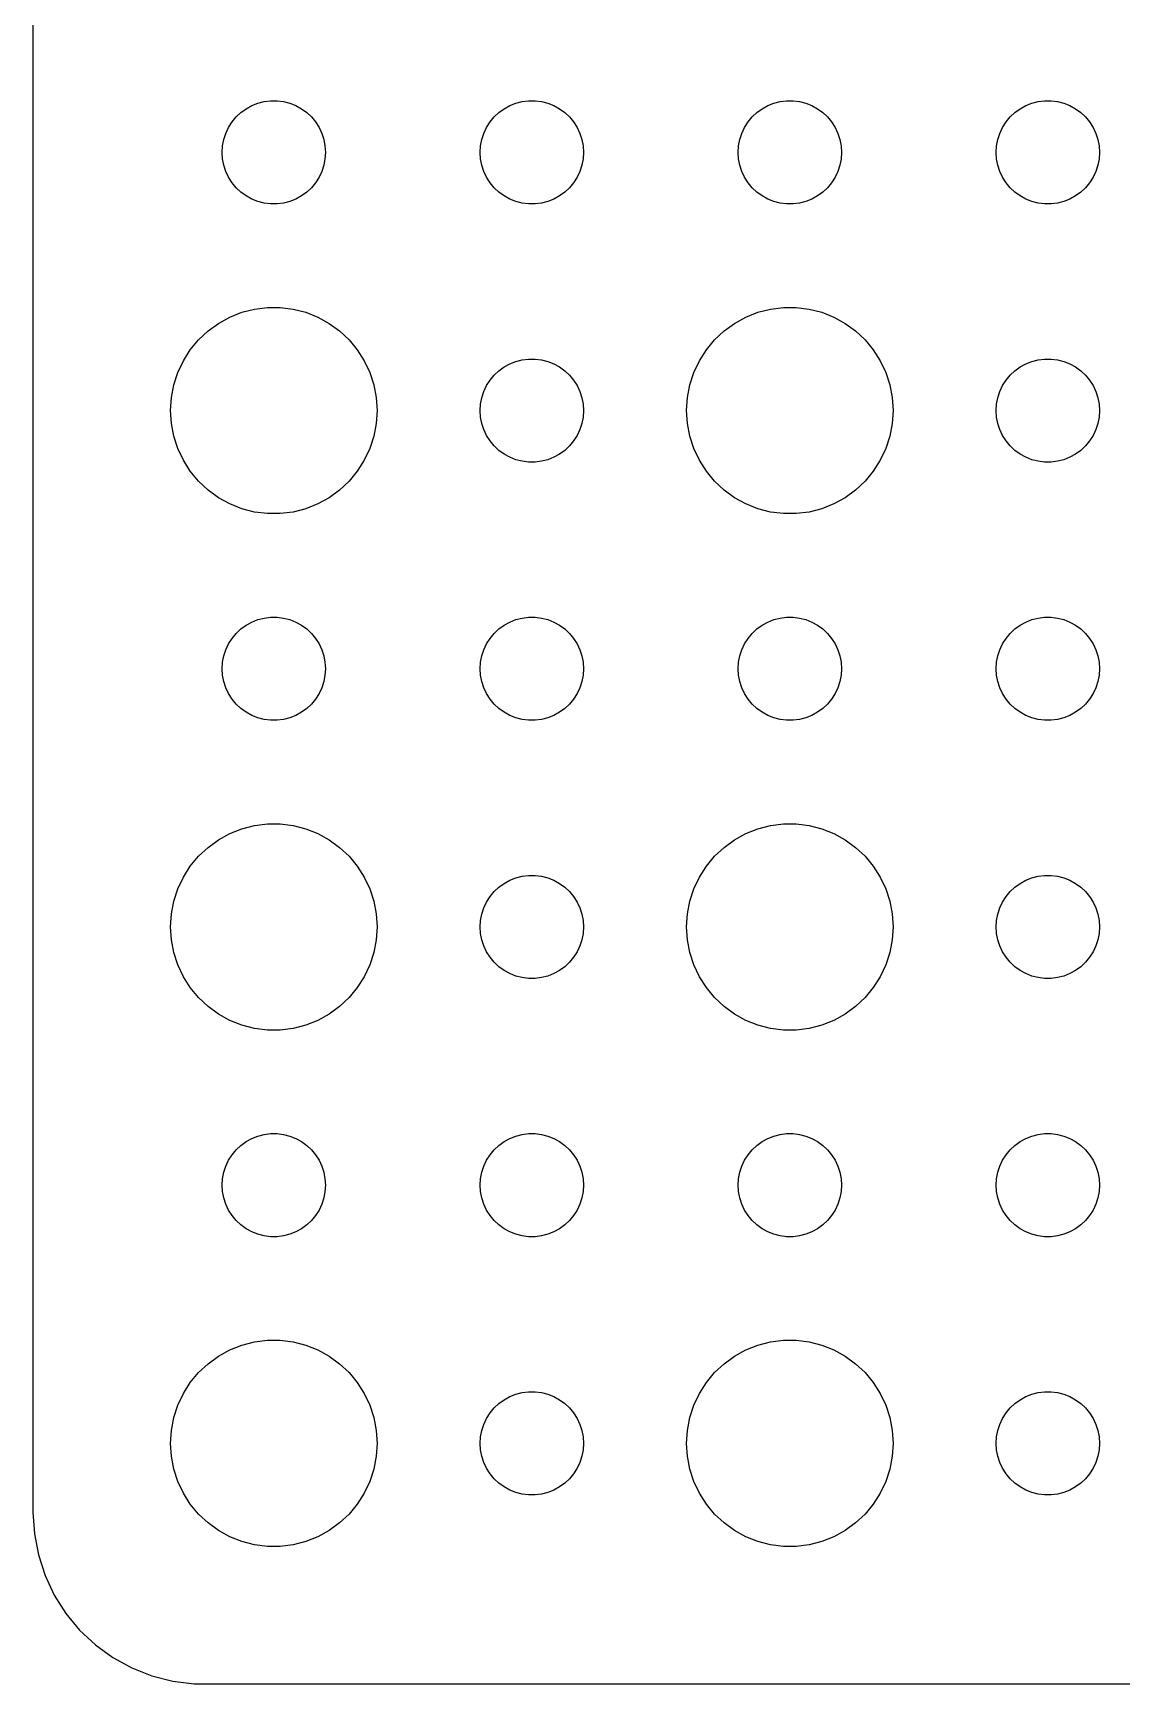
# Model space of a CAD drawing. Header units: metres. Extents: x -134 to 134, y 518 to 1078.
# Drawn here: x -134.5 to -102.87, y 632.01 to 679.97 of the extents above; entities that cross this region are included whole.
import ezdxf

# ---------------------------------------------------------------- set-up
doc = ezdxf.new("R2010")
doc.units = ezdxf.units.M

msp = doc.modelspace()

# ---------------------------------------------------------------- linework, layer by layer
for p, q in [((-134.5, 731), (-134.5, 637)), ((-128.593, 677.527), (-128.456, 677.656)), ((-128.456, 677.656), (-128.304, 677.766)), ((-128.304, 677.766), (-128.139, 677.857)), ((-128.139, 677.857), (-127.964, 677.927)), ((-127.964, 677.927), (-127.781, 677.973)), ((-127.781, 677.973), (-127.594, 677.997)), ((-127.594, 677.997), (-127.406, 677.997)), ((-127.406, 677.997), (-127.219, 677.973)), ((-127.219, 677.973), (-127.036, 677.927)), ((-127.036, 677.927), (-126.861, 677.857)), ((-126.861, 677.857), (-126.696, 677.766)), ((-126.696, 677.766), (-126.544, 677.656)), ((-126.544, 677.656), (-126.407, 677.527)), ((-121.093, 677.527), (-120.956, 677.656)), ((-120.956, 677.656), (-120.804, 677.766)), ((-120.804, 677.766), (-120.639, 677.857)), ((-120.639, 677.857), (-120.464, 677.927)), ((-120.464, 677.927), (-120.281, 677.973)), ((-120.281, 677.973), (-120.094, 677.997)), ((-120.094, 677.997), (-119.906, 677.997)), ((-119.906, 677.997), (-119.719, 677.973)), ((-119.719, 677.973), (-119.536, 677.927)), ((-119.536, 677.927), (-119.361, 677.857)), ((-119.361, 677.857), (-119.196, 677.766)), ((-119.196, 677.766), (-119.044, 677.656)), ((-119.044, 677.656), (-118.907, 677.527)), ((-113.593, 677.527), (-113.456, 677.656)), ((-113.456, 677.656), (-113.304, 677.766)), ((-113.304, 677.766), (-113.139, 677.857)), ((-113.139, 677.857), (-112.964, 677.927)), ((-112.964, 677.927), (-112.781, 677.973)), ((-112.781, 677.973), (-112.594, 677.997)), ((-112.594, 677.997), (-112.406, 677.997)), ((-112.406, 677.997), (-112.219, 677.973)), ((-112.219, 677.973), (-112.036, 677.927)), ((-112.036, 677.927), (-111.861, 677.857)), ((-111.861, 677.857), (-111.696, 677.766)), ((-111.696, 677.766), (-111.544, 677.656)), ((-111.544, 677.656), (-111.407, 677.527)), ((-106.093, 677.527), (-105.956, 677.656)), ((-105.956, 677.656), (-105.804, 677.766)), ((-105.804, 677.766), (-105.639, 677.857)), ((-105.639, 677.857), (-105.464, 677.927)), ((-105.464, 677.927), (-105.281, 677.973)), ((-105.281, 677.973), (-105.094, 677.997)), ((-105.094, 677.997), (-104.906, 677.997)), ((-104.906, 677.997), (-104.719, 677.973)), ((-104.719, 677.973), (-104.536, 677.927)), ((-104.536, 677.927), (-104.361, 677.857)), ((-104.361, 677.857), (-104.196, 677.766)), ((-104.196, 677.766), (-104.044, 677.656)), ((-104.044, 677.656), (-103.907, 677.527)), ((-128.895, 677.052), (-128.814, 677.223)), ((-128.814, 677.223), (-128.714, 677.382)), ((-128.714, 677.382), (-128.593, 677.527)), ((-126.407, 677.527), (-126.286, 677.382)), ((-126.286, 677.382), (-126.186, 677.223)), ((-126.186, 677.223), (-126.105, 677.052)), ((-121.395, 677.052), (-121.314, 677.223)), ((-121.314, 677.223), (-121.214, 677.382)), ((-121.214, 677.382), (-121.093, 677.527)), ((-118.907, 677.527), (-118.786, 677.382)), ((-118.786, 677.382), (-118.686, 677.223)), ((-118.686, 677.223), (-118.605, 677.052)), ((-113.895, 677.052), (-113.814, 677.223)), ((-113.814, 677.223), (-113.714, 677.382)), ((-113.714, 677.382), (-113.593, 677.527)), ((-111.407, 677.527), (-111.286, 677.382)), ((-111.286, 677.382), (-111.186, 677.223)), ((-111.186, 677.223), (-111.105, 677.052)), ((-106.395, 677.052), (-106.314, 677.223)), ((-106.314, 677.223), (-106.214, 677.382)), ((-106.214, 677.382), (-106.093, 677.527)), ((-103.907, 677.527), (-103.786, 677.382)), ((-103.786, 677.382), (-103.686, 677.223)), ((-103.686, 677.223), (-103.605, 677.052)), ((-129, 676.5), (-128.988, 676.688)), ((-128.988, 676.688), (-128.953, 676.873)), ((-128.953, 676.873), (-128.895, 677.052)), ((-126.105, 677.052), (-126.047, 676.873)), ((-126.047, 676.873), (-126.012, 676.688)), ((-126.012, 676.688), (-126, 676.5)), ((-121.5, 676.5), (-121.488, 676.688)), ((-121.488, 676.688), (-121.453, 676.873)), ((-121.453, 676.873), (-121.395, 677.052)), ((-118.605, 677.052), (-118.547, 676.873)), ((-118.547, 676.873), (-118.512, 676.688)), ((-118.512, 676.688), (-118.5, 676.5)), ((-114, 676.5), (-113.988, 676.688)), ((-113.988, 676.688), (-113.953, 676.873)), ((-113.953, 676.873), (-113.895, 677.052)), ((-111.105, 677.052), (-111.047, 676.873)), ((-111.047, 676.873), (-111.012, 676.688)), ((-111.012, 676.688), (-111, 676.5)), ((-106.5, 676.5), (-106.488, 676.688)), ((-106.488, 676.688), (-106.453, 676.873)), ((-106.453, 676.873), (-106.395, 677.052)), ((-103.605, 677.052), (-103.547, 676.873)), ((-103.547, 676.873), (-103.512, 676.688)), ((-103.512, 676.688), (-103.5, 676.5)), ((-128.988, 676.312), (-129, 676.5)), ((-128.953, 676.127), (-128.988, 676.312)), ((-126.012, 676.312), (-126.047, 676.127)), ((-126, 676.5), (-126.012, 676.312)), ((-121.488, 676.312), (-121.5, 676.5)), ((-121.453, 676.127), (-121.488, 676.312)), ((-118.512, 676.312), (-118.547, 676.127)), ((-118.5, 676.5), (-118.512, 676.312)), ((-113.988, 676.312), (-114, 676.5)), ((-113.953, 676.127), (-113.988, 676.312)), ((-111.012, 676.312), (-111.047, 676.127)), ((-111, 676.5), (-111.012, 676.312)), ((-106.488, 676.312), (-106.5, 676.5)), ((-106.453, 676.127), (-106.488, 676.312)), ((-103.512, 676.312), (-103.547, 676.127)), ((-103.5, 676.5), (-103.512, 676.312)), ((-128.895, 675.948), (-128.953, 676.127)), ((-128.814, 675.777), (-128.895, 675.948)), ((-128.714, 675.618), (-128.814, 675.777)), ((-126.186, 675.777), (-126.286, 675.618)), ((-126.105, 675.948), (-126.186, 675.777)), ((-126.047, 676.127), (-126.105, 675.948)), ((-121.395, 675.948), (-121.453, 676.127)), ((-121.314, 675.777), (-121.395, 675.948)), ((-121.214, 675.618), (-121.314, 675.777)), ((-118.686, 675.777), (-118.786, 675.618)), ((-118.605, 675.948), (-118.686, 675.777)), ((-118.547, 676.127), (-118.605, 675.948)), ((-113.895, 675.948), (-113.953, 676.127)), ((-113.814, 675.777), (-113.895, 675.948)), ((-113.714, 675.618), (-113.814, 675.777)), ((-111.186, 675.777), (-111.286, 675.618)), ((-111.105, 675.948), (-111.186, 675.777)), ((-111.047, 676.127), (-111.105, 675.948)), ((-106.395, 675.948), (-106.453, 676.127)), ((-106.314, 675.777), (-106.395, 675.948)), ((-106.214, 675.618), (-106.314, 675.777)), ((-103.686, 675.777), (-103.786, 675.618)), ((-103.605, 675.948), (-103.686, 675.777)), ((-103.547, 676.127), (-103.605, 675.948)), ((-128.593, 675.473), (-128.714, 675.618)), ((-128.456, 675.344), (-128.593, 675.473)), ((-128.304, 675.234), (-128.456, 675.344)), ((-128.139, 675.143), (-128.304, 675.234)), ((-126.696, 675.234), (-126.861, 675.143)), ((-126.544, 675.344), (-126.696, 675.234)), ((-126.407, 675.473), (-126.544, 675.344)), ((-126.286, 675.618), (-126.407, 675.473)), ((-121.093, 675.473), (-121.214, 675.618)), ((-120.956, 675.344), (-121.093, 675.473)), ((-120.804, 675.234), (-120.956, 675.344)), ((-120.639, 675.143), (-120.804, 675.234)), ((-119.196, 675.234), (-119.361, 675.143)), ((-119.044, 675.344), (-119.196, 675.234)), ((-118.907, 675.473), (-119.044, 675.344)), ((-118.786, 675.618), (-118.907, 675.473)), ((-113.593, 675.473), (-113.714, 675.618)), ((-113.456, 675.344), (-113.593, 675.473)), ((-113.304, 675.234), (-113.456, 675.344)), ((-113.139, 675.143), (-113.304, 675.234)), ((-111.696, 675.234), (-111.861, 675.143)), ((-111.544, 675.344), (-111.696, 675.234)), ((-111.407, 675.473), (-111.544, 675.344)), ((-111.286, 675.618), (-111.407, 675.473)), ((-106.093, 675.473), (-106.214, 675.618)), ((-105.956, 675.344), (-106.093, 675.473)), ((-105.804, 675.234), (-105.956, 675.344)), ((-105.639, 675.143), (-105.804, 675.234)), ((-104.196, 675.234), (-104.361, 675.143)), ((-104.044, 675.344), (-104.196, 675.234)), ((-103.907, 675.473), (-104.044, 675.344)), ((-103.786, 675.618), (-103.907, 675.473)), ((-127.964, 675.073), (-128.139, 675.143)), ((-127.781, 675.027), (-127.964, 675.073)), ((-127.594, 675.003), (-127.781, 675.027)), ((-127.406, 675.003), (-127.594, 675.003)), ((-127.219, 675.027), (-127.406, 675.003)), ((-127.036, 675.073), (-127.219, 675.027)), ((-126.861, 675.143), (-127.036, 675.073)), ((-120.464, 675.073), (-120.639, 675.143)), ((-120.281, 675.027), (-120.464, 675.073)), ((-120.094, 675.003), (-120.281, 675.027)), ((-119.906, 675.003), (-120.094, 675.003)), ((-119.719, 675.027), (-119.906, 675.003)), ((-119.536, 675.073), (-119.719, 675.027)), ((-119.361, 675.143), (-119.536, 675.073)), ((-112.964, 675.073), (-113.139, 675.143)), ((-112.781, 675.027), (-112.964, 675.073)), ((-112.594, 675.003), (-112.781, 675.027)), ((-112.406, 675.003), (-112.594, 675.003)), ((-112.219, 675.027), (-112.406, 675.003)), ((-112.036, 675.073), (-112.219, 675.027)), ((-111.861, 675.143), (-112.036, 675.073)), ((-105.464, 675.073), (-105.639, 675.143)), ((-105.281, 675.027), (-105.464, 675.073)), ((-105.094, 675.003), (-105.281, 675.027)), ((-104.906, 675.003), (-105.094, 675.003)), ((-104.719, 675.027), (-104.906, 675.003)), ((-104.536, 675.073), (-104.719, 675.027)), ((-104.361, 675.143), (-104.536, 675.073)), ((-128.427, 671.853), (-128.062, 671.947)), ((-128.062, 671.947), (-127.688, 671.994)), ((-127.688, 671.994), (-127.312, 671.994)), ((-127.312, 671.994), (-126.938, 671.947)), ((-126.938, 671.947), (-126.573, 671.853)), ((-113.427, 671.853), (-113.062, 671.947)), ((-113.062, 671.947), (-112.688, 671.994)), ((-112.688, 671.994), (-112.312, 671.994)), ((-112.312, 671.994), (-111.938, 671.947)), ((-111.938, 671.947), (-111.573, 671.853)), ((-129.412, 671.312), (-129.107, 671.533)), ((-129.107, 671.533), (-128.777, 671.714)), ((-128.777, 671.714), (-128.427, 671.853)), ((-126.573, 671.853), (-126.223, 671.714)), ((-126.223, 671.714), (-125.893, 671.533)), ((-125.893, 671.533), (-125.588, 671.312)), ((-114.412, 671.312), (-114.107, 671.533)), ((-114.107, 671.533), (-113.777, 671.714)), ((-113.777, 671.714), (-113.427, 671.853)), ((-111.573, 671.853), (-111.223, 671.714)), ((-111.223, 671.714), (-110.893, 671.533)), ((-110.893, 671.533), (-110.588, 671.312)), ((-129.927, 670.763), (-129.687, 671.054)), ((-129.687, 671.054), (-129.412, 671.312)), ((-125.588, 671.312), (-125.313, 671.054)), ((-125.313, 671.054), (-125.073, 670.763)), ((-114.927, 670.763), (-114.687, 671.054)), ((-114.687, 671.054), (-114.412, 671.312)), ((-110.588, 671.312), (-110.313, 671.054)), ((-110.313, 671.054), (-110.073, 670.763)), ((-130.289, 670.104), (-130.129, 670.445)), ((-130.129, 670.445), (-129.927, 670.763)), ((-125.073, 670.763), (-124.871, 670.445)), ((-124.871, 670.445), (-124.711, 670.104)), ((-120.464, 670.427), (-120.281, 670.473)), ((-120.281, 670.473), (-120.094, 670.497)), ((-120.094, 670.497), (-119.906, 670.497)), ((-119.906, 670.497), (-119.719, 670.473)), ((-119.719, 670.473), (-119.536, 670.427)), ((-115.289, 670.104), (-115.129, 670.445)), ((-115.129, 670.445), (-114.927, 670.763)), ((-110.073, 670.763), (-109.871, 670.445)), ((-109.871, 670.445), (-109.711, 670.104)), ((-105.464, 670.427), (-105.281, 670.473)), ((-105.281, 670.473), (-105.094, 670.497)), ((-105.094, 670.497), (-104.906, 670.497)), ((-104.906, 670.497), (-104.719, 670.473)), ((-104.719, 670.473), (-104.536, 670.427)), ((-130.406, 669.746), (-130.289, 670.104)), ((-124.711, 670.104), (-124.594, 669.746)), ((-121.214, 669.882), (-121.093, 670.027)), ((-121.093, 670.027), (-120.956, 670.156)), ((-120.956, 670.156), (-120.804, 670.266)), ((-120.804, 670.266), (-120.639, 670.357)), ((-120.639, 670.357), (-120.464, 670.427)), ((-119.536, 670.427), (-119.361, 670.357)), ((-119.361, 670.357), (-119.196, 670.266)), ((-119.196, 670.266), (-119.044, 670.156)), ((-119.044, 670.156), (-118.907, 670.027)), ((-118.907, 670.027), (-118.786, 669.882)), ((-115.406, 669.746), (-115.289, 670.104)), ((-109.711, 670.104), (-109.594, 669.746)), ((-106.214, 669.882), (-106.093, 670.027)), ((-106.093, 670.027), (-105.956, 670.156)), ((-105.956, 670.156), (-105.804, 670.266)), ((-105.804, 670.266), (-105.639, 670.357)), ((-105.639, 670.357), (-105.464, 670.427)), ((-104.536, 670.427), (-104.361, 670.357)), ((-104.361, 670.357), (-104.196, 670.266)), ((-104.196, 670.266), (-104.044, 670.156)), ((-104.044, 670.156), (-103.907, 670.027)), ((-103.907, 670.027), (-103.786, 669.882)), ((-130.476, 669.376), (-130.406, 669.746)), ((-124.594, 669.746), (-124.524, 669.376)), ((-121.453, 669.373), (-121.395, 669.552)), ((-121.395, 669.552), (-121.314, 669.723)), ((-121.314, 669.723), (-121.214, 669.882)), ((-118.786, 669.882), (-118.686, 669.723)), ((-118.686, 669.723), (-118.605, 669.552)), ((-118.605, 669.552), (-118.547, 669.373)), ((-115.476, 669.376), (-115.406, 669.746)), ((-109.594, 669.746), (-109.524, 669.376)), ((-106.453, 669.373), (-106.395, 669.552)), ((-106.395, 669.552), (-106.314, 669.723)), ((-106.314, 669.723), (-106.214, 669.882)), ((-103.786, 669.882), (-103.686, 669.723)), ((-103.686, 669.723), (-103.605, 669.552)), ((-103.605, 669.552), (-103.547, 669.373)), ((-130.5, 669), (-130.476, 669.376)), ((-130.476, 668.624), (-130.5, 669)), ((-124.524, 669.376), (-124.5, 669)), ((-124.5, 669), (-124.524, 668.624)), ((-121.5, 669), (-121.488, 669.188)), ((-121.488, 668.812), (-121.5, 669)), ((-121.488, 669.188), (-121.453, 669.373)), ((-118.547, 669.373), (-118.512, 669.188)), ((-118.512, 669.188), (-118.5, 669)), ((-118.5, 669), (-118.512, 668.812)), ((-115.5, 669), (-115.476, 669.376)), ((-115.476, 668.624), (-115.5, 669)), ((-109.524, 669.376), (-109.5, 669)), ((-109.5, 669), (-109.524, 668.624)), ((-106.5, 669), (-106.488, 669.188)), ((-106.488, 668.812), (-106.5, 669)), ((-106.488, 669.188), (-106.453, 669.373)), ((-103.547, 669.373), (-103.512, 669.188)), ((-103.512, 669.188), (-103.5, 669)), ((-103.5, 669), (-103.512, 668.812)), ((-130.406, 668.254), (-130.476, 668.624)), ((-124.524, 668.624), (-124.594, 668.254)), ((-121.453, 668.627), (-121.488, 668.812)), ((-121.395, 668.448), (-121.453, 668.627)), ((-118.547, 668.627), (-118.605, 668.448)), ((-118.512, 668.812), (-118.547, 668.627)), ((-115.406, 668.254), (-115.476, 668.624)), ((-109.524, 668.624), (-109.594, 668.254)), ((-106.453, 668.627), (-106.488, 668.812)), ((-106.395, 668.448), (-106.453, 668.627)), ((-103.547, 668.627), (-103.605, 668.448)), ((-103.512, 668.812), (-103.547, 668.627)), ((-130.289, 667.896), (-130.406, 668.254)), ((-124.594, 668.254), (-124.711, 667.896)), ((-121.314, 668.277), (-121.395, 668.448)), ((-121.214, 668.118), (-121.314, 668.277)), ((-121.093, 667.973), (-121.214, 668.118)), ((-118.786, 668.118), (-118.907, 667.973)), ((-118.686, 668.277), (-118.786, 668.118)), ((-118.605, 668.448), (-118.686, 668.277)), ((-115.289, 667.896), (-115.406, 668.254)), ((-109.594, 668.254), (-109.711, 667.896)), ((-106.314, 668.277), (-106.395, 668.448)), ((-106.214, 668.118), (-106.314, 668.277)), ((-106.093, 667.973), (-106.214, 668.118)), ((-103.786, 668.118), (-103.907, 667.973)), ((-103.686, 668.277), (-103.786, 668.118)), ((-103.605, 668.448), (-103.686, 668.277)), ((-130.129, 667.555), (-130.289, 667.896)), ((-129.927, 667.237), (-130.129, 667.555)), ((-124.871, 667.555), (-125.073, 667.237)), ((-124.711, 667.896), (-124.871, 667.555)), ((-120.956, 667.844), (-121.093, 667.973)), ((-120.804, 667.734), (-120.956, 667.844)), ((-120.639, 667.643), (-120.804, 667.734)), ((-120.464, 667.573), (-120.639, 667.643)), ((-120.281, 667.527), (-120.464, 667.573)), ((-119.536, 667.573), (-119.719, 667.527)), ((-119.361, 667.643), (-119.536, 667.573)), ((-119.196, 667.734), (-119.361, 667.643)), ((-119.044, 667.844), (-119.196, 667.734)), ((-118.907, 667.973), (-119.044, 667.844)), ((-115.129, 667.555), (-115.289, 667.896)), ((-114.927, 667.237), (-115.129, 667.555)), ((-109.871, 667.555), (-110.073, 667.237)), ((-109.711, 667.896), (-109.871, 667.555)), ((-105.956, 667.844), (-106.093, 667.973)), ((-105.804, 667.734), (-105.956, 667.844)), ((-105.639, 667.643), (-105.804, 667.734)), ((-105.464, 667.573), (-105.639, 667.643)), ((-105.281, 667.527), (-105.464, 667.573)), ((-104.536, 667.573), (-104.719, 667.527)), ((-104.361, 667.643), (-104.536, 667.573)), ((-104.196, 667.734), (-104.361, 667.643)), ((-104.044, 667.844), (-104.196, 667.734)), ((-103.907, 667.973), (-104.044, 667.844)), ((-129.687, 666.946), (-129.927, 667.237)), ((-125.073, 667.237), (-125.313, 666.946)), ((-120.094, 667.503), (-120.281, 667.527)), ((-119.906, 667.503), (-120.094, 667.503)), ((-119.719, 667.527), (-119.906, 667.503)), ((-114.687, 666.946), (-114.927, 667.237)), ((-110.073, 667.237), (-110.313, 666.946)), ((-105.094, 667.503), (-105.281, 667.527)), ((-104.906, 667.503), (-105.094, 667.503)), ((-104.719, 667.527), (-104.906, 667.503)), ((-129.412, 666.688), (-129.687, 666.946)), ((-129.107, 666.467), (-129.412, 666.688)), ((-125.588, 666.688), (-125.893, 666.467)), ((-125.313, 666.946), (-125.588, 666.688)), ((-114.412, 666.688), (-114.687, 666.946)), ((-114.107, 666.467), (-114.412, 666.688)), ((-110.588, 666.688), (-110.893, 666.467)), ((-110.313, 666.946), (-110.588, 666.688)), ((-128.777, 666.286), (-129.107, 666.467)), ((-128.427, 666.147), (-128.777, 666.286)), ((-128.062, 666.053), (-128.427, 666.147)), ((-126.573, 666.147), (-126.938, 666.053)), ((-126.223, 666.286), (-126.573, 666.147)), ((-125.893, 666.467), (-126.223, 666.286)), ((-113.777, 666.286), (-114.107, 666.467)), ((-113.427, 666.147), (-113.777, 666.286)), ((-113.062, 666.053), (-113.427, 666.147)), ((-111.573, 666.147), (-111.938, 666.053)), ((-111.223, 666.286), (-111.573, 666.147)), ((-110.893, 666.467), (-111.223, 666.286)), ((-127.688, 666.006), (-128.062, 666.053)), ((-127.312, 666.006), (-127.688, 666.006)), ((-126.938, 666.053), (-127.312, 666.006)), ((-112.688, 666.006), (-113.062, 666.053)), ((-112.312, 666.006), (-112.688, 666.006)), ((-111.938, 666.053), (-112.312, 666.006)), ((-128.456, 662.656), (-128.304, 662.766)), ((-128.304, 662.766), (-128.139, 662.857)), ((-128.139, 662.857), (-127.964, 662.927)), ((-127.964, 662.927), (-127.781, 662.973)), ((-127.781, 662.973), (-127.594, 662.997)), ((-127.594, 662.997), (-127.406, 662.997)), ((-127.406, 662.997), (-127.219, 662.973)), ((-127.219, 662.973), (-127.036, 662.927)), ((-127.036, 662.927), (-126.861, 662.857)), ((-126.861, 662.857), (-126.696, 662.766)), ((-126.696, 662.766), (-126.544, 662.656)), ((-120.956, 662.656), (-120.804, 662.766)), ((-120.804, 662.766), (-120.639, 662.857)), ((-120.639, 662.857), (-120.464, 662.927)), ((-120.464, 662.927), (-120.281, 662.973)), ((-120.281, 662.973), (-120.094, 662.997)), ((-120.094, 662.997), (-119.906, 662.997)), ((-119.906, 662.997), (-119.719, 662.973)), ((-119.719, 662.973), (-119.536, 662.927)), ((-119.536, 662.927), (-119.361, 662.857)), ((-119.361, 662.857), (-119.196, 662.766)), ((-119.196, 662.766), (-119.044, 662.656)), ((-113.456, 662.656), (-113.304, 662.766)), ((-113.304, 662.766), (-113.139, 662.857)), ((-113.139, 662.857), (-112.964, 662.927)), ((-112.964, 662.927), (-112.781, 662.973)), ((-112.781, 662.973), (-112.594, 662.997)), ((-112.594, 662.997), (-112.406, 662.997)), ((-112.406, 662.997), (-112.219, 662.973)), ((-112.219, 662.973), (-112.036, 662.927)), ((-112.036, 662.927), (-111.861, 662.857)), ((-111.861, 662.857), (-111.696, 662.766)), ((-111.696, 662.766), (-111.544, 662.656)), ((-105.956, 662.656), (-105.804, 662.766)), ((-105.804, 662.766), (-105.639, 662.857)), ((-105.639, 662.857), (-105.464, 662.927)), ((-105.464, 662.927), (-105.281, 662.973)), ((-105.281, 662.973), (-105.094, 662.997)), ((-105.094, 662.997), (-104.906, 662.997)), ((-104.906, 662.997), (-104.719, 662.973)), ((-104.719, 662.973), (-104.536, 662.927)), ((-104.536, 662.927), (-104.361, 662.857)), ((-104.361, 662.857), (-104.196, 662.766)), ((-104.196, 662.766), (-104.044, 662.656)), ((-128.814, 662.223), (-128.714, 662.382)), ((-128.714, 662.382), (-128.593, 662.527)), ((-128.593, 662.527), (-128.456, 662.656)), ((-126.544, 662.656), (-126.407, 662.527)), ((-126.407, 662.527), (-126.286, 662.382)), ((-126.286, 662.382), (-126.186, 662.223)), ((-121.314, 662.223), (-121.214, 662.382)), ((-121.214, 662.382), (-121.093, 662.527)), ((-121.093, 662.527), (-120.956, 662.656)), ((-119.044, 662.656), (-118.907, 662.527)), ((-118.907, 662.527), (-118.786, 662.382)), ((-118.786, 662.382), (-118.686, 662.223)), ((-113.814, 662.223), (-113.714, 662.382)), ((-113.714, 662.382), (-113.593, 662.527)), ((-113.593, 662.527), (-113.456, 662.656)), ((-111.544, 662.656), (-111.407, 662.527)), ((-111.407, 662.527), (-111.286, 662.382)), ((-111.286, 662.382), (-111.186, 662.223)), ((-106.314, 662.223), (-106.214, 662.382)), ((-106.214, 662.382), (-106.093, 662.527)), ((-106.093, 662.527), (-105.956, 662.656)), ((-104.044, 662.656), (-103.907, 662.527)), ((-103.907, 662.527), (-103.786, 662.382)), ((-103.786, 662.382), (-103.686, 662.223)), ((-128.988, 661.688), (-128.953, 661.873)), ((-128.953, 661.873), (-128.895, 662.052)), ((-128.895, 662.052), (-128.814, 662.223)), ((-126.186, 662.223), (-126.105, 662.052)), ((-126.105, 662.052), (-126.047, 661.873)), ((-126.047, 661.873), (-126.012, 661.688)), ((-121.488, 661.688), (-121.453, 661.873)), ((-121.453, 661.873), (-121.395, 662.052)), ((-121.395, 662.052), (-121.314, 662.223)), ((-118.686, 662.223), (-118.605, 662.052)), ((-118.605, 662.052), (-118.547, 661.873)), ((-118.547, 661.873), (-118.512, 661.688)), ((-113.988, 661.688), (-113.953, 661.873)), ((-113.953, 661.873), (-113.895, 662.052)), ((-113.895, 662.052), (-113.814, 662.223)), ((-111.186, 662.223), (-111.105, 662.052)), ((-111.105, 662.052), (-111.047, 661.873)), ((-111.047, 661.873), (-111.012, 661.688)), ((-106.488, 661.688), (-106.453, 661.873)), ((-106.453, 661.873), (-106.395, 662.052)), ((-106.395, 662.052), (-106.314, 662.223)), ((-103.686, 662.223), (-103.605, 662.052)), ((-103.605, 662.052), (-103.547, 661.873)), ((-103.547, 661.873), (-103.512, 661.688)), ((-129, 661.5), (-128.988, 661.688)), ((-128.988, 661.312), (-129, 661.5)), ((-126.012, 661.688), (-126, 661.5)), ((-126, 661.5), (-126.012, 661.312)), ((-121.5, 661.5), (-121.488, 661.688)), ((-121.488, 661.312), (-121.5, 661.5)), ((-118.512, 661.688), (-118.5, 661.5)), ((-118.5, 661.5), (-118.512, 661.312)), ((-114, 661.5), (-113.988, 661.688)), ((-113.988, 661.312), (-114, 661.5)), ((-111.012, 661.688), (-111, 661.5)), ((-111, 661.5), (-111.012, 661.312)), ((-106.5, 661.5), (-106.488, 661.688)), ((-106.488, 661.312), (-106.5, 661.5)), ((-103.512, 661.688), (-103.5, 661.5)), ((-103.5, 661.5), (-103.512, 661.312)), ((-128.953, 661.127), (-128.988, 661.312)), ((-128.895, 660.948), (-128.953, 661.127)), ((-128.814, 660.777), (-128.895, 660.948)), ((-126.105, 660.948), (-126.186, 660.777)), ((-126.047, 661.127), (-126.105, 660.948)), ((-126.012, 661.312), (-126.047, 661.127)), ((-121.453, 661.127), (-121.488, 661.312)), ((-121.395, 660.948), (-121.453, 661.127)), ((-121.314, 660.777), (-121.395, 660.948)), ((-118.605, 660.948), (-118.686, 660.777)), ((-118.547, 661.127), (-118.605, 660.948)), ((-118.512, 661.312), (-118.547, 661.127)), ((-113.953, 661.127), (-113.988, 661.312)), ((-113.895, 660.948), (-113.953, 661.127)), ((-113.814, 660.777), (-113.895, 660.948)), ((-111.105, 660.948), (-111.186, 660.777)), ((-111.047, 661.127), (-111.105, 660.948)), ((-111.012, 661.312), (-111.047, 661.127)), ((-106.453, 661.127), (-106.488, 661.312)), ((-106.395, 660.948), (-106.453, 661.127)), ((-106.314, 660.777), (-106.395, 660.948)), ((-103.605, 660.948), (-103.686, 660.777)), ((-103.547, 661.127), (-103.605, 660.948)), ((-103.512, 661.312), (-103.547, 661.127)), ((-128.714, 660.618), (-128.814, 660.777)), ((-128.593, 660.473), (-128.714, 660.618)), ((-128.456, 660.344), (-128.593, 660.473)), ((-126.407, 660.473), (-126.544, 660.344)), ((-126.286, 660.618), (-126.407, 660.473)), ((-126.186, 660.777), (-126.286, 660.618)), ((-121.214, 660.618), (-121.314, 660.777)), ((-121.093, 660.473), (-121.214, 660.618)), ((-120.956, 660.344), (-121.093, 660.473)), ((-118.907, 660.473), (-119.044, 660.344)), ((-118.786, 660.618), (-118.907, 660.473)), ((-118.686, 660.777), (-118.786, 660.618)), ((-113.714, 660.618), (-113.814, 660.777)), ((-113.593, 660.473), (-113.714, 660.618)), ((-113.456, 660.344), (-113.593, 660.473)), ((-111.407, 660.473), (-111.544, 660.344)), ((-111.286, 660.618), (-111.407, 660.473)), ((-111.186, 660.777), (-111.286, 660.618)), ((-106.214, 660.618), (-106.314, 660.777)), ((-106.093, 660.473), (-106.214, 660.618)), ((-105.956, 660.344), (-106.093, 660.473)), ((-103.907, 660.473), (-104.044, 660.344)), ((-103.786, 660.618), (-103.907, 660.473)), ((-103.686, 660.777), (-103.786, 660.618)), ((-128.304, 660.234), (-128.456, 660.344)), ((-128.139, 660.143), (-128.304, 660.234)), ((-127.964, 660.073), (-128.139, 660.143)), ((-127.781, 660.027), (-127.964, 660.073)), ((-127.594, 660.003), (-127.781, 660.027)), ((-127.406, 660.003), (-127.594, 660.003)), ((-127.219, 660.027), (-127.406, 660.003)), ((-127.036, 660.073), (-127.219, 660.027)), ((-126.861, 660.143), (-127.036, 660.073)), ((-126.696, 660.234), (-126.861, 660.143)), ((-126.544, 660.344), (-126.696, 660.234)), ((-120.804, 660.234), (-120.956, 660.344)), ((-120.639, 660.143), (-120.804, 660.234)), ((-120.464, 660.073), (-120.639, 660.143)), ((-120.281, 660.027), (-120.464, 660.073)), ((-120.094, 660.003), (-120.281, 660.027)), ((-119.906, 660.003), (-120.094, 660.003)), ((-119.719, 660.027), (-119.906, 660.003)), ((-119.536, 660.073), (-119.719, 660.027)), ((-119.361, 660.143), (-119.536, 660.073)), ((-119.196, 660.234), (-119.361, 660.143)), ((-119.044, 660.344), (-119.196, 660.234)), ((-113.304, 660.234), (-113.456, 660.344)), ((-113.139, 660.143), (-113.304, 660.234)), ((-112.964, 660.073), (-113.139, 660.143)), ((-112.781, 660.027), (-112.964, 660.073)), ((-112.594, 660.003), (-112.781, 660.027)), ((-112.406, 660.003), (-112.594, 660.003)), ((-112.219, 660.027), (-112.406, 660.003)), ((-112.036, 660.073), (-112.219, 660.027)), ((-111.861, 660.143), (-112.036, 660.073)), ((-111.696, 660.234), (-111.861, 660.143)), ((-111.544, 660.344), (-111.696, 660.234)), ((-105.804, 660.234), (-105.956, 660.344)), ((-105.639, 660.143), (-105.804, 660.234)), ((-105.464, 660.073), (-105.639, 660.143)), ((-105.281, 660.027), (-105.464, 660.073)), ((-105.094, 660.003), (-105.281, 660.027)), ((-104.906, 660.003), (-105.094, 660.003)), ((-104.719, 660.027), (-104.906, 660.003)), ((-104.536, 660.073), (-104.719, 660.027)), ((-104.361, 660.143), (-104.536, 660.073)), ((-104.196, 660.234), (-104.361, 660.143)), ((-104.044, 660.344), (-104.196, 660.234)), ((-129.412, 656.312), (-129.107, 656.533)), ((-129.107, 656.533), (-128.777, 656.714)), ((-128.777, 656.714), (-128.427, 656.853)), ((-128.427, 656.853), (-128.062, 656.947)), ((-128.062, 656.947), (-127.688, 656.994)), ((-127.688, 656.994), (-127.312, 656.994)), ((-127.312, 656.994), (-126.938, 656.947)), ((-126.938, 656.947), (-126.573, 656.853)), ((-126.573, 656.853), (-126.223, 656.714)), ((-126.223, 656.714), (-125.893, 656.533)), ((-125.893, 656.533), (-125.588, 656.312)), ((-114.412, 656.312), (-114.107, 656.533)), ((-114.107, 656.533), (-113.777, 656.714)), ((-113.777, 656.714), (-113.427, 656.853)), ((-113.427, 656.853), (-113.062, 656.947)), ((-113.062, 656.947), (-112.688, 656.994)), ((-112.688, 656.994), (-112.312, 656.994)), ((-112.312, 656.994), (-111.938, 656.947)), ((-111.938, 656.947), (-111.573, 656.853)), ((-111.573, 656.853), (-111.223, 656.714)), ((-111.223, 656.714), (-110.893, 656.533)), ((-110.893, 656.533), (-110.588, 656.312)), ((-129.927, 655.763), (-129.687, 656.054)), ((-129.687, 656.054), (-129.412, 656.312)), ((-125.588, 656.312), (-125.313, 656.054)), ((-125.313, 656.054), (-125.073, 655.763)), ((-114.927, 655.763), (-114.687, 656.054)), ((-114.687, 656.054), (-114.412, 656.312)), ((-110.588, 656.312), (-110.313, 656.054)), ((-110.313, 656.054), (-110.073, 655.763)), ((-130.129, 655.445), (-129.927, 655.763)), ((-125.073, 655.763), (-124.871, 655.445)), ((-115.129, 655.445), (-114.927, 655.763)), ((-110.073, 655.763), (-109.871, 655.445)), ((-130.406, 654.746), (-130.289, 655.104)), ((-130.289, 655.104), (-130.129, 655.445)), ((-124.871, 655.445), (-124.711, 655.104)), ((-124.711, 655.104), (-124.594, 654.746)), ((-121.093, 655.027), (-120.956, 655.156)), ((-120.956, 655.156), (-120.804, 655.266)), ((-120.804, 655.266), (-120.639, 655.357)), ((-120.639, 655.357), (-120.464, 655.427)), ((-120.464, 655.427), (-120.281, 655.473)), ((-120.281, 655.473), (-120.094, 655.497)), ((-120.094, 655.497), (-119.906, 655.497)), ((-119.906, 655.497), (-119.719, 655.473)), ((-119.719, 655.473), (-119.536, 655.427)), ((-119.536, 655.427), (-119.361, 655.357)), ((-119.361, 655.357), (-119.196, 655.266)), ((-119.196, 655.266), (-119.044, 655.156)), ((-119.044, 655.156), (-118.907, 655.027)), ((-115.406, 654.746), (-115.289, 655.104)), ((-115.289, 655.104), (-115.129, 655.445)), ((-109.871, 655.445), (-109.711, 655.104)), ((-109.711, 655.104), (-109.594, 654.746)), ((-106.093, 655.027), (-105.956, 655.156)), ((-105.956, 655.156), (-105.804, 655.266)), ((-105.804, 655.266), (-105.639, 655.357)), ((-105.639, 655.357), (-105.464, 655.427)), ((-105.464, 655.427), (-105.281, 655.473)), ((-105.281, 655.473), (-105.094, 655.497)), ((-105.094, 655.497), (-104.906, 655.497)), ((-104.906, 655.497), (-104.719, 655.473)), ((-104.719, 655.473), (-104.536, 655.427)), ((-104.536, 655.427), (-104.361, 655.357)), ((-104.361, 655.357), (-104.196, 655.266)), ((-104.196, 655.266), (-104.044, 655.156)), ((-104.044, 655.156), (-103.907, 655.027)), ((-130.476, 654.376), (-130.406, 654.746)), ((-124.594, 654.746), (-124.524, 654.376)), ((-121.395, 654.552), (-121.314, 654.723)), ((-121.314, 654.723), (-121.214, 654.882)), ((-121.214, 654.882), (-121.093, 655.027)), ((-118.907, 655.027), (-118.786, 654.882)), ((-118.786, 654.882), (-118.686, 654.723)), ((-118.686, 654.723), (-118.605, 654.552)), ((-115.476, 654.376), (-115.406, 654.746)), ((-109.594, 654.746), (-109.524, 654.376)), ((-106.395, 654.552), (-106.314, 654.723)), ((-106.314, 654.723), (-106.214, 654.882)), ((-106.214, 654.882), (-106.093, 655.027)), ((-103.907, 655.027), (-103.786, 654.882)), ((-103.786, 654.882), (-103.686, 654.723)), ((-103.686, 654.723), (-103.605, 654.552)), ((-130.5, 654), (-130.476, 654.376)), ((-124.524, 654.376), (-124.5, 654)), ((-121.5, 654), (-121.488, 654.188)), ((-121.488, 654.188), (-121.453, 654.373)), ((-121.453, 654.373), (-121.395, 654.552)), ((-118.605, 654.552), (-118.547, 654.373)), ((-118.547, 654.373), (-118.512, 654.188)), ((-118.512, 654.188), (-118.5, 654)), ((-115.5, 654), (-115.476, 654.376)), ((-109.524, 654.376), (-109.5, 654)), ((-106.5, 654), (-106.488, 654.188)), ((-106.488, 654.188), (-106.453, 654.373)), ((-106.453, 654.373), (-106.395, 654.552)), ((-103.605, 654.552), (-103.547, 654.373)), ((-103.547, 654.373), (-103.512, 654.188)), ((-103.512, 654.188), (-103.5, 654)), ((-130.476, 653.624), (-130.5, 654)), ((-124.5, 654), (-124.524, 653.624)), ((-121.488, 653.812), (-121.5, 654)), ((-121.453, 653.627), (-121.488, 653.812)), ((-118.512, 653.812), (-118.547, 653.627)), ((-118.5, 654), (-118.512, 653.812)), ((-115.476, 653.624), (-115.5, 654)), ((-109.5, 654), (-109.524, 653.624)), ((-106.488, 653.812), (-106.5, 654)), ((-106.453, 653.627), (-106.488, 653.812)), ((-103.512, 653.812), (-103.547, 653.627)), ((-103.5, 654), (-103.512, 653.812)), ((-130.406, 653.254), (-130.476, 653.624)), ((-130.289, 652.896), (-130.406, 653.254)), ((-124.594, 653.254), (-124.711, 652.896)), ((-124.524, 653.624), (-124.594, 653.254)), ((-121.395, 653.448), (-121.453, 653.627)), ((-121.314, 653.277), (-121.395, 653.448)), ((-121.214, 653.118), (-121.314, 653.277)), ((-118.686, 653.277), (-118.786, 653.118)), ((-118.605, 653.448), (-118.686, 653.277)), ((-118.547, 653.627), (-118.605, 653.448)), ((-115.406, 653.254), (-115.476, 653.624)), ((-115.289, 652.896), (-115.406, 653.254)), ((-109.594, 653.254), (-109.711, 652.896)), ((-109.524, 653.624), (-109.594, 653.254)), ((-106.395, 653.448), (-106.453, 653.627)), ((-106.314, 653.277), (-106.395, 653.448)), ((-106.214, 653.118), (-106.314, 653.277)), ((-103.686, 653.277), (-103.786, 653.118)), ((-103.605, 653.448), (-103.686, 653.277)), ((-103.547, 653.627), (-103.605, 653.448)), ((-130.129, 652.555), (-130.289, 652.896)), ((-124.711, 652.896), (-124.871, 652.555)), ((-121.093, 652.973), (-121.214, 653.118)), ((-120.956, 652.844), (-121.093, 652.973)), ((-120.804, 652.734), (-120.956, 652.844)), ((-120.639, 652.643), (-120.804, 652.734)), ((-119.196, 652.734), (-119.361, 652.643)), ((-119.044, 652.844), (-119.196, 652.734)), ((-118.907, 652.973), (-119.044, 652.844)), ((-118.786, 653.118), (-118.907, 652.973)), ((-115.129, 652.555), (-115.289, 652.896)), ((-109.711, 652.896), (-109.871, 652.555)), ((-106.093, 652.973), (-106.214, 653.118)), ((-105.956, 652.844), (-106.093, 652.973)), ((-105.804, 652.734), (-105.956, 652.844)), ((-105.639, 652.643), (-105.804, 652.734)), ((-104.196, 652.734), (-104.361, 652.643)), ((-104.044, 652.844), (-104.196, 652.734)), ((-103.907, 652.973), (-104.044, 652.844)), ((-103.786, 653.118), (-103.907, 652.973)), ((-129.927, 652.237), (-130.129, 652.555)), ((-129.687, 651.946), (-129.927, 652.237)), ((-125.073, 652.237), (-125.313, 651.946)), ((-124.871, 652.555), (-125.073, 652.237)), ((-120.464, 652.573), (-120.639, 652.643)), ((-120.281, 652.527), (-120.464, 652.573)), ((-120.094, 652.503), (-120.281, 652.527)), ((-119.906, 652.503), (-120.094, 652.503)), ((-119.719, 652.527), (-119.906, 652.503)), ((-119.536, 652.573), (-119.719, 652.527)), ((-119.361, 652.643), (-119.536, 652.573)), ((-114.927, 652.237), (-115.129, 652.555)), ((-114.687, 651.946), (-114.927, 652.237)), ((-110.073, 652.237), (-110.313, 651.946)), ((-109.871, 652.555), (-110.073, 652.237)), ((-105.464, 652.573), (-105.639, 652.643)), ((-105.281, 652.527), (-105.464, 652.573)), ((-105.094, 652.503), (-105.281, 652.527)), ((-104.906, 652.503), (-105.094, 652.503)), ((-104.719, 652.527), (-104.906, 652.503)), ((-104.536, 652.573), (-104.719, 652.527)), ((-104.361, 652.643), (-104.536, 652.573)), ((-129.412, 651.688), (-129.687, 651.946)), ((-125.313, 651.946), (-125.588, 651.688)), ((-114.412, 651.688), (-114.687, 651.946)), ((-110.313, 651.946), (-110.588, 651.688)), ((-129.107, 651.467), (-129.412, 651.688)), ((-128.777, 651.286), (-129.107, 651.467)), ((-128.427, 651.147), (-128.777, 651.286)), ((-126.223, 651.286), (-126.573, 651.147)), ((-125.893, 651.467), (-126.223, 651.286)), ((-125.588, 651.688), (-125.893, 651.467)), ((-114.107, 651.467), (-114.412, 651.688)), ((-113.777, 651.286), (-114.107, 651.467)), ((-113.427, 651.147), (-113.777, 651.286)), ((-111.223, 651.286), (-111.573, 651.147)), ((-110.893, 651.467), (-111.223, 651.286)), ((-110.588, 651.688), (-110.893, 651.467)), ((-128.062, 651.053), (-128.427, 651.147)), ((-127.688, 651.006), (-128.062, 651.053)), ((-127.312, 651.006), (-127.688, 651.006)), ((-126.938, 651.053), (-127.312, 651.006)), ((-126.573, 651.147), (-126.938, 651.053)), ((-113.062, 651.053), (-113.427, 651.147)), ((-112.688, 651.006), (-113.062, 651.053)), ((-112.312, 651.006), (-112.688, 651.006)), ((-111.938, 651.053), (-112.312, 651.006)), ((-111.573, 651.147), (-111.938, 651.053)), ((-128.139, 647.857), (-127.964, 647.927)), ((-127.964, 647.927), (-127.781, 647.973)), ((-127.781, 647.973), (-127.594, 647.997)), ((-127.594, 647.997), (-127.406, 647.997)), ((-127.406, 647.997), (-127.219, 647.973)), ((-127.219, 647.973), (-127.036, 647.927)), ((-127.036, 647.927), (-126.861, 647.857)), ((-120.639, 647.857), (-120.464, 647.927)), ((-120.464, 647.927), (-120.281, 647.973)), ((-120.281, 647.973), (-120.094, 647.997)), ((-120.094, 647.997), (-119.906, 647.997)), ((-119.906, 647.997), (-119.719, 647.973)), ((-119.719, 647.973), (-119.536, 647.927)), ((-119.536, 647.927), (-119.361, 647.857)), ((-113.139, 647.857), (-112.964, 647.927)), ((-112.964, 647.927), (-112.781, 647.973)), ((-112.781, 647.973), (-112.594, 647.997)), ((-112.594, 647.997), (-112.406, 647.997)), ((-112.406, 647.997), (-112.219, 647.973)), ((-112.219, 647.973), (-112.036, 647.927)), ((-112.036, 647.927), (-111.861, 647.857)), ((-105.639, 647.857), (-105.464, 647.927)), ((-105.464, 647.927), (-105.281, 647.973)), ((-105.281, 647.973), (-105.094, 647.997)), ((-105.094, 647.997), (-104.906, 647.997)), ((-104.906, 647.997), (-104.719, 647.973)), ((-104.719, 647.973), (-104.536, 647.927)), ((-104.536, 647.927), (-104.361, 647.857)), ((-128.714, 647.382), (-128.593, 647.527)), ((-128.593, 647.527), (-128.456, 647.656)), ((-128.456, 647.656), (-128.304, 647.766)), ((-128.304, 647.766), (-128.139, 647.857)), ((-126.861, 647.857), (-126.696, 647.766)), ((-126.696, 647.766), (-126.544, 647.656)), ((-126.544, 647.656), (-126.407, 647.527)), ((-126.407, 647.527), (-126.286, 647.382)), ((-121.214, 647.382), (-121.093, 647.527)), ((-121.093, 647.527), (-120.956, 647.656)), ((-120.956, 647.656), (-120.804, 647.766)), ((-120.804, 647.766), (-120.639, 647.857)), ((-119.361, 647.857), (-119.196, 647.766)), ((-119.196, 647.766), (-119.044, 647.656)), ((-119.044, 647.656), (-118.907, 647.527)), ((-118.907, 647.527), (-118.786, 647.382)), ((-113.714, 647.382), (-113.593, 647.527)), ((-113.593, 647.527), (-113.456, 647.656)), ((-113.456, 647.656), (-113.304, 647.766)), ((-113.304, 647.766), (-113.139, 647.857)), ((-111.861, 647.857), (-111.696, 647.766)), ((-111.696, 647.766), (-111.544, 647.656)), ((-111.544, 647.656), (-111.407, 647.527)), ((-111.407, 647.527), (-111.286, 647.382)), ((-106.214, 647.382), (-106.093, 647.527)), ((-106.093, 647.527), (-105.956, 647.656)), ((-105.956, 647.656), (-105.804, 647.766)), ((-105.804, 647.766), (-105.639, 647.857)), ((-104.361, 647.857), (-104.196, 647.766)), ((-104.196, 647.766), (-104.044, 647.656)), ((-104.044, 647.656), (-103.907, 647.527)), ((-103.907, 647.527), (-103.786, 647.382)), ((-128.953, 646.873), (-128.895, 647.052)), ((-128.895, 647.052), (-128.814, 647.223)), ((-128.814, 647.223), (-128.714, 647.382)), ((-126.286, 647.382), (-126.186, 647.223)), ((-126.186, 647.223), (-126.105, 647.052)), ((-126.105, 647.052), (-126.047, 646.873)), ((-121.453, 646.873), (-121.395, 647.052)), ((-121.395, 647.052), (-121.314, 647.223)), ((-121.314, 647.223), (-121.214, 647.382)), ((-118.786, 647.382), (-118.686, 647.223)), ((-118.686, 647.223), (-118.605, 647.052)), ((-118.605, 647.052), (-118.547, 646.873)), ((-113.953, 646.873), (-113.895, 647.052)), ((-113.895, 647.052), (-113.814, 647.223)), ((-113.814, 647.223), (-113.714, 647.382)), ((-111.286, 647.382), (-111.186, 647.223)), ((-111.186, 647.223), (-111.105, 647.052)), ((-111.105, 647.052), (-111.047, 646.873)), ((-106.453, 646.873), (-106.395, 647.052)), ((-106.395, 647.052), (-106.314, 647.223)), ((-106.314, 647.223), (-106.214, 647.382)), ((-103.786, 647.382), (-103.686, 647.223)), ((-103.686, 647.223), (-103.605, 647.052)), ((-103.605, 647.052), (-103.547, 646.873)), ((-129, 646.5), (-128.988, 646.688)), ((-128.988, 646.312), (-129, 646.5)), ((-128.988, 646.688), (-128.953, 646.873)), ((-126.047, 646.873), (-126.012, 646.688)), ((-126.012, 646.688), (-126, 646.5)), ((-126, 646.5), (-126.012, 646.312)), ((-121.5, 646.5), (-121.488, 646.688)), ((-121.488, 646.312), (-121.5, 646.5)), ((-121.488, 646.688), (-121.453, 646.873)), ((-118.547, 646.873), (-118.512, 646.688)), ((-118.512, 646.688), (-118.5, 646.5)), ((-118.5, 646.5), (-118.512, 646.312)), ((-114, 646.5), (-113.988, 646.688)), ((-113.988, 646.312), (-114, 646.5)), ((-113.988, 646.688), (-113.953, 646.873)), ((-111.047, 646.873), (-111.012, 646.688)), ((-111.012, 646.688), (-111, 646.5)), ((-111, 646.5), (-111.012, 646.312)), ((-106.5, 646.5), (-106.488, 646.688)), ((-106.488, 646.312), (-106.5, 646.5)), ((-106.488, 646.688), (-106.453, 646.873)), ((-103.547, 646.873), (-103.512, 646.688)), ((-103.512, 646.688), (-103.5, 646.5)), ((-103.5, 646.5), (-103.512, 646.312)), ((-128.953, 646.127), (-128.988, 646.312)), ((-128.895, 645.948), (-128.953, 646.127)), ((-126.047, 646.127), (-126.105, 645.948)), ((-126.012, 646.312), (-126.047, 646.127)), ((-121.453, 646.127), (-121.488, 646.312)), ((-121.395, 645.948), (-121.453, 646.127)), ((-118.547, 646.127), (-118.605, 645.948)), ((-118.512, 646.312), (-118.547, 646.127)), ((-113.953, 646.127), (-113.988, 646.312)), ((-113.895, 645.948), (-113.953, 646.127)), ((-111.047, 646.127), (-111.105, 645.948)), ((-111.012, 646.312), (-111.047, 646.127)), ((-106.453, 646.127), (-106.488, 646.312)), ((-106.395, 645.948), (-106.453, 646.127)), ((-103.547, 646.127), (-103.605, 645.948)), ((-103.512, 646.312), (-103.547, 646.127)), ((-128.814, 645.777), (-128.895, 645.948)), ((-128.714, 645.618), (-128.814, 645.777)), ((-128.593, 645.473), (-128.714, 645.618)), ((-126.286, 645.618), (-126.407, 645.473)), ((-126.186, 645.777), (-126.286, 645.618)), ((-126.105, 645.948), (-126.186, 645.777)), ((-121.314, 645.777), (-121.395, 645.948)), ((-121.214, 645.618), (-121.314, 645.777)), ((-121.093, 645.473), (-121.214, 645.618)), ((-118.786, 645.618), (-118.907, 645.473)), ((-118.686, 645.777), (-118.786, 645.618)), ((-118.605, 645.948), (-118.686, 645.777)), ((-113.814, 645.777), (-113.895, 645.948)), ((-113.714, 645.618), (-113.814, 645.777)), ((-113.593, 645.473), (-113.714, 645.618)), ((-111.286, 645.618), (-111.407, 645.473)), ((-111.186, 645.777), (-111.286, 645.618)), ((-111.105, 645.948), (-111.186, 645.777)), ((-106.314, 645.777), (-106.395, 645.948)), ((-106.214, 645.618), (-106.314, 645.777)), ((-106.093, 645.473), (-106.214, 645.618)), ((-103.786, 645.618), (-103.907, 645.473)), ((-103.686, 645.777), (-103.786, 645.618)), ((-103.605, 645.948), (-103.686, 645.777)), ((-128.456, 645.344), (-128.593, 645.473)), ((-128.304, 645.234), (-128.456, 645.344)), ((-128.139, 645.143), (-128.304, 645.234)), ((-127.964, 645.073), (-128.139, 645.143)), ((-127.781, 645.027), (-127.964, 645.073)), ((-127.594, 645.003), (-127.781, 645.027)), ((-127.219, 645.027), (-127.406, 645.003)), ((-127.036, 645.073), (-127.219, 645.027)), ((-126.861, 645.143), (-127.036, 645.073)), ((-126.696, 645.234), (-126.861, 645.143)), ((-126.544, 645.344), (-126.696, 645.234)), ((-126.407, 645.473), (-126.544, 645.344)), ((-120.956, 645.344), (-121.093, 645.473)), ((-120.804, 645.234), (-120.956, 645.344)), ((-120.639, 645.143), (-120.804, 645.234)), ((-120.464, 645.073), (-120.639, 645.143)), ((-120.281, 645.027), (-120.464, 645.073)), ((-120.094, 645.003), (-120.281, 645.027)), ((-119.719, 645.027), (-119.906, 645.003)), ((-119.536, 645.073), (-119.719, 645.027)), ((-119.361, 645.143), (-119.536, 645.073)), ((-119.196, 645.234), (-119.361, 645.143)), ((-119.044, 645.344), (-119.196, 645.234)), ((-118.907, 645.473), (-119.044, 645.344)), ((-113.456, 645.344), (-113.593, 645.473)), ((-113.304, 645.234), (-113.456, 645.344)), ((-113.139, 645.143), (-113.304, 645.234)), ((-112.964, 645.073), (-113.139, 645.143)), ((-112.781, 645.027), (-112.964, 645.073)), ((-112.594, 645.003), (-112.781, 645.027)), ((-112.219, 645.027), (-112.406, 645.003)), ((-112.036, 645.073), (-112.219, 645.027)), ((-111.861, 645.143), (-112.036, 645.073)), ((-111.696, 645.234), (-111.861, 645.143)), ((-111.544, 645.344), (-111.696, 645.234)), ((-111.407, 645.473), (-111.544, 645.344)), ((-105.956, 645.344), (-106.093, 645.473)), ((-105.804, 645.234), (-105.956, 645.344)), ((-105.639, 645.143), (-105.804, 645.234)), ((-105.464, 645.073), (-105.639, 645.143)), ((-105.281, 645.027), (-105.464, 645.073)), ((-105.094, 645.003), (-105.281, 645.027)), ((-104.719, 645.027), (-104.906, 645.003)), ((-104.536, 645.073), (-104.719, 645.027)), ((-104.361, 645.143), (-104.536, 645.073)), ((-104.196, 645.234), (-104.361, 645.143)), ((-104.044, 645.344), (-104.196, 645.234)), ((-103.907, 645.473), (-104.044, 645.344)), ((-127.406, 645.003), (-127.594, 645.003)), ((-119.906, 645.003), (-120.094, 645.003)), ((-112.406, 645.003), (-112.594, 645.003)), ((-104.906, 645.003), (-105.094, 645.003)), ((-129.107, 641.533), (-128.777, 641.714)), ((-128.777, 641.714), (-128.427, 641.853)), ((-128.427, 641.853), (-128.062, 641.947)), ((-128.062, 641.947), (-127.688, 641.994)), ((-127.688, 641.994), (-127.312, 641.994)), ((-127.312, 641.994), (-126.938, 641.947)), ((-126.938, 641.947), (-126.573, 641.853)), ((-126.573, 641.853), (-126.223, 641.714)), ((-126.223, 641.714), (-125.893, 641.533)), ((-114.107, 641.533), (-113.777, 641.714)), ((-113.777, 641.714), (-113.427, 641.853)), ((-113.427, 641.853), (-113.062, 641.947)), ((-113.062, 641.947), (-112.688, 641.994)), ((-112.688, 641.994), (-112.312, 641.994)), ((-112.312, 641.994), (-111.938, 641.947)), ((-111.938, 641.947), (-111.573, 641.853)), ((-111.573, 641.853), (-111.223, 641.714)), ((-111.223, 641.714), (-110.893, 641.533)), ((-129.687, 641.054), (-129.412, 641.312)), ((-129.412, 641.312), (-129.107, 641.533)), ((-125.893, 641.533), (-125.588, 641.312)), ((-125.588, 641.312), (-125.313, 641.054)), ((-114.687, 641.054), (-114.412, 641.312)), ((-114.412, 641.312), (-114.107, 641.533)), ((-110.893, 641.533), (-110.588, 641.312)), ((-110.588, 641.312), (-110.313, 641.054)), ((-130.129, 640.445), (-129.927, 640.763)), ((-129.927, 640.763), (-129.687, 641.054)), ((-125.313, 641.054), (-125.073, 640.763)), ((-125.073, 640.763), (-124.871, 640.445)), ((-115.129, 640.445), (-114.927, 640.763)), ((-114.927, 640.763), (-114.687, 641.054)), ((-110.313, 641.054), (-110.073, 640.763)), ((-110.073, 640.763), (-109.871, 640.445)), ((-130.289, 640.104), (-130.129, 640.445)), ((-124.871, 640.445), (-124.711, 640.104)), ((-120.956, 640.156), (-120.804, 640.266)), ((-120.804, 640.266), (-120.639, 640.357)), ((-120.639, 640.357), (-120.464, 640.427)), ((-120.464, 640.427), (-120.281, 640.473)), ((-120.281, 640.473), (-120.094, 640.497)), ((-120.094, 640.497), (-119.906, 640.497)), ((-119.906, 640.497), (-119.719, 640.473)), ((-119.719, 640.473), (-119.536, 640.427)), ((-119.536, 640.427), (-119.361, 640.357)), ((-119.361, 640.357), (-119.196, 640.266)), ((-119.196, 640.266), (-119.044, 640.156)), ((-115.289, 640.104), (-115.129, 640.445)), ((-109.871, 640.445), (-109.711, 640.104)), ((-105.956, 640.156), (-105.804, 640.266)), ((-105.804, 640.266), (-105.639, 640.357)), ((-105.639, 640.357), (-105.464, 640.427)), ((-105.464, 640.427), (-105.281, 640.473)), ((-105.281, 640.473), (-105.094, 640.497)), ((-105.094, 640.497), (-104.906, 640.497)), ((-104.906, 640.497), (-104.719, 640.473)), ((-104.719, 640.473), (-104.536, 640.427)), ((-104.536, 640.427), (-104.361, 640.357)), ((-104.361, 640.357), (-104.196, 640.266)), ((-104.196, 640.266), (-104.044, 640.156)), ((-130.476, 639.376), (-130.406, 639.746)), ((-130.406, 639.746), (-130.289, 640.104)), ((-124.711, 640.104), (-124.594, 639.746)), ((-124.594, 639.746), (-124.524, 639.376)), ((-121.314, 639.723), (-121.214, 639.882)), ((-121.214, 639.882), (-121.093, 640.027)), ((-121.093, 640.027), (-120.956, 640.156)), ((-119.044, 640.156), (-118.907, 640.027)), ((-118.907, 640.027), (-118.786, 639.882)), ((-118.786, 639.882), (-118.686, 639.723)), ((-115.476, 639.376), (-115.406, 639.746)), ((-115.406, 639.746), (-115.289, 640.104)), ((-109.711, 640.104), (-109.594, 639.746)), ((-109.594, 639.746), (-109.524, 639.376)), ((-106.314, 639.723), (-106.214, 639.882)), ((-106.214, 639.882), (-106.093, 640.027)), ((-106.093, 640.027), (-105.956, 640.156)), ((-104.044, 640.156), (-103.907, 640.027)), ((-103.907, 640.027), (-103.786, 639.882)), ((-103.786, 639.882), (-103.686, 639.723)), ((-130.5, 639), (-130.476, 639.376)), ((-124.524, 639.376), (-124.5, 639)), ((-121.488, 639.188), (-121.453, 639.373)), ((-121.453, 639.373), (-121.395, 639.552)), ((-121.395, 639.552), (-121.314, 639.723)), ((-118.686, 639.723), (-118.605, 639.552)), ((-118.605, 639.552), (-118.547, 639.373)), ((-118.547, 639.373), (-118.512, 639.188)), ((-115.5, 639), (-115.476, 639.376)), ((-109.524, 639.376), (-109.5, 639)), ((-106.488, 639.188), (-106.453, 639.373)), ((-106.453, 639.373), (-106.395, 639.552)), ((-106.395, 639.552), (-106.314, 639.723)), ((-103.686, 639.723), (-103.605, 639.552)), ((-103.605, 639.552), (-103.547, 639.373)), ((-103.547, 639.373), (-103.512, 639.188)), ((-130.476, 638.624), (-130.5, 639)), ((-124.5, 639), (-124.524, 638.624)), ((-121.5, 639), (-121.488, 639.188)), ((-121.488, 638.812), (-121.5, 639)), ((-121.453, 638.627), (-121.488, 638.812)), ((-118.512, 638.812), (-118.547, 638.627)), ((-118.512, 639.188), (-118.5, 639)), ((-118.5, 639), (-118.512, 638.812)), ((-115.476, 638.624), (-115.5, 639)), ((-109.5, 639), (-109.524, 638.624)), ((-106.5, 639), (-106.488, 639.188)), ((-106.488, 638.812), (-106.5, 639)), ((-106.453, 638.627), (-106.488, 638.812)), ((-103.512, 638.812), (-103.547, 638.627)), ((-103.512, 639.188), (-103.5, 639)), ((-103.5, 639), (-103.512, 638.812)), ((-130.406, 638.254), (-130.476, 638.624)), ((-124.524, 638.624), (-124.594, 638.254)), ((-121.395, 638.448), (-121.453, 638.627)), ((-121.314, 638.277), (-121.395, 638.448)), ((-118.605, 638.448), (-118.686, 638.277)), ((-118.547, 638.627), (-118.605, 638.448)), ((-115.406, 638.254), (-115.476, 638.624)), ((-109.524, 638.624), (-109.594, 638.254)), ((-106.395, 638.448), (-106.453, 638.627)), ((-106.314, 638.277), (-106.395, 638.448)), ((-103.605, 638.448), (-103.686, 638.277)), ((-103.547, 638.627), (-103.605, 638.448)), ((-130.289, 637.896), (-130.406, 638.254)), ((-130.129, 637.555), (-130.289, 637.896)), ((-124.711, 637.896), (-124.871, 637.555)), ((-124.594, 638.254), (-124.711, 637.896)), ((-121.214, 638.118), (-121.314, 638.277)), ((-121.093, 637.973), (-121.214, 638.118)), ((-120.956, 637.844), (-121.093, 637.973)), ((-120.804, 637.734), (-120.956, 637.844)), ((-119.044, 637.844), (-119.196, 637.734)), ((-118.907, 637.973), (-119.044, 637.844)), ((-118.786, 638.118), (-118.907, 637.973)), ((-118.686, 638.277), (-118.786, 638.118)), ((-115.289, 637.896), (-115.406, 638.254)), ((-115.129, 637.555), (-115.289, 637.896)), ((-109.711, 637.896), (-109.871, 637.555)), ((-109.594, 638.254), (-109.711, 637.896)), ((-106.214, 638.118), (-106.314, 638.277)), ((-106.093, 637.973), (-106.214, 638.118)), ((-105.956, 637.844), (-106.093, 637.973)), ((-105.804, 637.734), (-105.956, 637.844)), ((-104.044, 637.844), (-104.196, 637.734)), ((-103.907, 637.973), (-104.044, 637.844)), ((-103.786, 638.118), (-103.907, 637.973)), ((-103.686, 638.277), (-103.786, 638.118)), ((-129.927, 637.237), (-130.129, 637.555)), ((-124.871, 637.555), (-125.073, 637.237)), ((-120.639, 637.643), (-120.804, 637.734)), ((-120.464, 637.573), (-120.639, 637.643)), ((-120.281, 637.527), (-120.464, 637.573)), ((-120.094, 637.503), (-120.281, 637.527)), ((-119.906, 637.503), (-120.094, 637.503)), ((-119.719, 637.527), (-119.906, 637.503)), ((-119.536, 637.573), (-119.719, 637.527)), ((-119.361, 637.643), (-119.536, 637.573)), ((-119.196, 637.734), (-119.361, 637.643)), ((-114.927, 637.237), (-115.129, 637.555)), ((-109.871, 637.555), (-110.073, 637.237)), ((-105.639, 637.643), (-105.804, 637.734)), ((-105.464, 637.573), (-105.639, 637.643)), ((-105.281, 637.527), (-105.464, 637.573)), ((-105.094, 637.503), (-105.281, 637.527)), ((-104.906, 637.503), (-105.094, 637.503)), ((-104.719, 637.527), (-104.906, 637.503)), ((-104.536, 637.573), (-104.719, 637.527)), ((-104.361, 637.643), (-104.536, 637.573)), ((-104.196, 637.734), (-104.361, 637.643)), ((-134.5, 637), (-134.461, 636.373)), ((-129.687, 636.946), (-129.927, 637.237)), ((-129.412, 636.688), (-129.687, 636.946)), ((-125.313, 636.946), (-125.588, 636.688)), ((-125.073, 637.237), (-125.313, 636.946)), ((-114.687, 636.946), (-114.927, 637.237)), ((-114.412, 636.688), (-114.687, 636.946)), ((-110.313, 636.946), (-110.588, 636.688)), ((-110.073, 637.237), (-110.313, 636.946)), ((-129.107, 636.467), (-129.412, 636.688)), ((-128.777, 636.286), (-129.107, 636.467)), ((-125.893, 636.467), (-126.223, 636.286)), ((-125.588, 636.688), (-125.893, 636.467)), ((-114.107, 636.467), (-114.412, 636.688)), ((-113.777, 636.286), (-114.107, 636.467)), ((-110.893, 636.467), (-111.223, 636.286)), ((-110.588, 636.688), (-110.893, 636.467)), ((-134.461, 636.373), (-134.343, 635.757)), ((-128.427, 636.147), (-128.777, 636.286)), ((-128.062, 636.053), (-128.427, 636.147)), ((-127.688, 636.006), (-128.062, 636.053)), ((-127.312, 636.006), (-127.688, 636.006)), ((-126.938, 636.053), (-127.312, 636.006)), ((-126.573, 636.147), (-126.938, 636.053)), ((-126.223, 636.286), (-126.573, 636.147)), ((-113.427, 636.147), (-113.777, 636.286)), ((-113.062, 636.053), (-113.427, 636.147)), ((-112.688, 636.006), (-113.062, 636.053)), ((-112.312, 636.006), (-112.688, 636.006)), ((-111.938, 636.053), (-112.312, 636.006)), ((-111.573, 636.147), (-111.938, 636.053)), ((-111.223, 636.286), (-111.573, 636.147)), ((-134.343, 635.757), (-134.149, 635.159)), ((-134.149, 635.159), (-133.882, 634.591)), ((-133.882, 634.591), (-133.545, 634.061)), ((-133.545, 634.061), (-133.145, 633.577)), ((-133.145, 633.577), (-132.687, 633.147)), ((-132.687, 633.147), (-132.179, 632.778)), ((-132.179, 632.778), (-131.629, 632.476)), ((-131.629, 632.476), (-131.045, 632.245)), ((-131.045, 632.245), (-130.437, 632.089)), ((-130.437, 632.089), (-129.814, 632.01)), ((-129.814, 632.01), (129.814, 632.01))]:
    msp.add_line(p, q)

doc.saveas('drawing.dxf')
